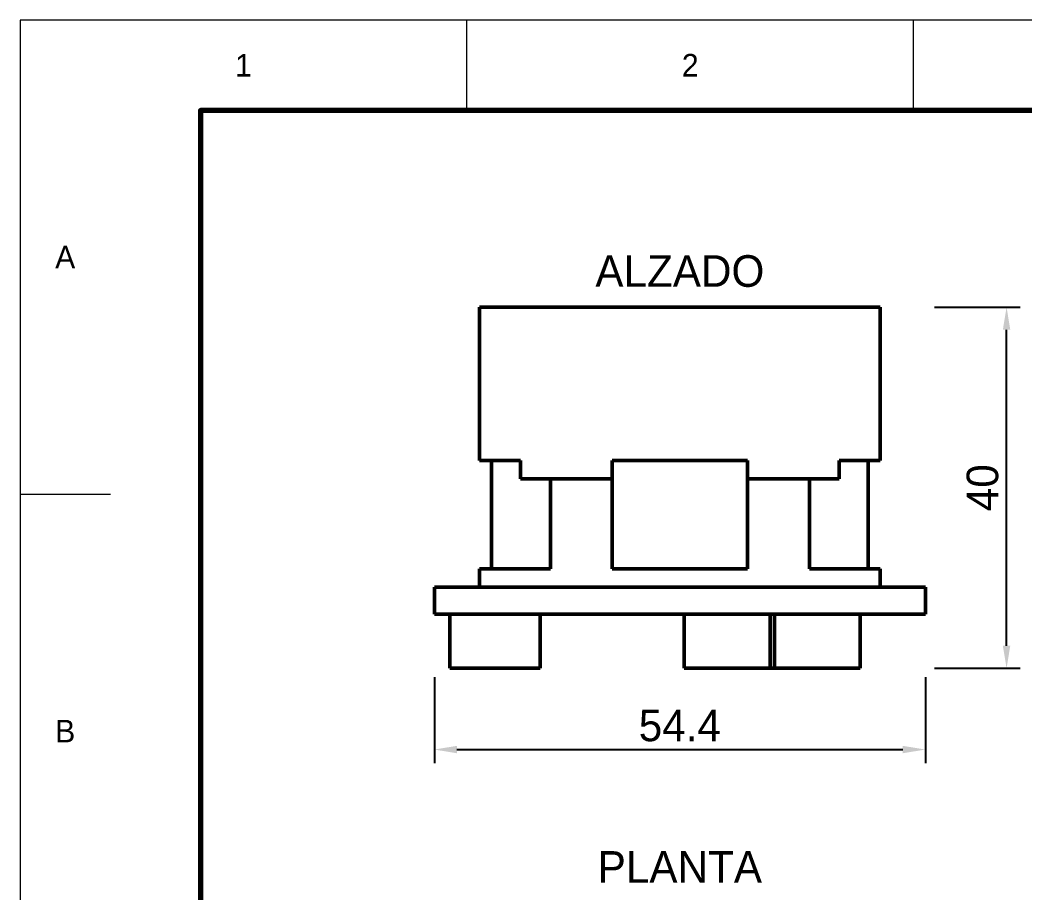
# Model space of a CAD drawing. Header units: millimetres. Extents: x 0 to 297, y 0 to 210.
# Drawn here: x 0 to 111.3, y 113.3 to 210 of the extents above; entities that cross this region are included whole.
import ezdxf
from ezdxf.enums import TextEntityAlignment as Align

# ---------------------------------------------------------------- set-up
doc = ezdxf.new("R2010")
doc.units = ezdxf.units.MM
doc.linetypes.add('DASHED', pattern=[1.524, 1.27, -0.254])
for name, color, linetype, lineweight in [('COTAS', 7, 'CONTINUOUS', 25), ('FINA', 7, 'CONTINUOUS', 18), ('NORMA', 7, 'CONTINUOUS', 70), ('OCULTA', 8, 'DASHED', 25), ('TEXTO', 7, 'CONTINUOUS', 25), ('VISIBLE', 7, 'CONTINUOUS', 50)]:
    doc.layers.add(name, color=color, linetype=linetype, lineweight=lineweight)
doc.dimstyles.new('F3D_1000', dxfattribs={"dimtxt": 3.5, "dimasz": 2.5, "dimexe": 1.5, "dimexo": 1, "dimgap": 0.9, "dimtad": 1, "dimdec": 1, "dimdsep": 46, "dimcen": 2.5, "dimazin": 3, "dimtfac": 1, "dimtmove": 0, "dimatfit": 3})

msp = doc.modelspace()

# ---------------------------------------------------------------- linework, layer by layer
at = {"layer": 'FINA'}
for p, q in [((49.5, 200), (49.5, 210)), ((99, 200), (99, 210)), ((0, 157.5), (10, 157.5))]:
    msp.add_line(p, q, dxfattribs=at)
msp.add_lwpolyline([(0, 0), (297, 0), (297, 210), (0, 210)], close=True, dxfattribs=at)
at = {"layer": 'NORMA'}
msp.add_lwpolyline([(20, 10), (287, 10), (287, 200), (20, 200)], close=True, dxfattribs=at)
at = {"layer": 'OCULTA'}
for p, q in [((50.9, 178.21), (50.95, 178.21)), ((50.95, 178.21), (51.09, 178.21)), ((51.09, 178.21), (51.33, 178.21)), ((51.33, 178.21), (51.66, 178.21)), ((51.66, 178.21), (52.08, 178.21)), ((52.08, 178.21), (52.59, 178.21)), ((52.59, 178.21), (53.19, 178.21)), ((53.19, 178.21), (53.87, 178.21)), ((53.87, 178.21), (54.64, 178.21)), ((53.94, 178.21), (53.9, 178.21)), ((54.06, 178.21), (53.94, 178.21)), ((54.27, 178.21), (54.06, 178.21)), ((54.27, 178.21), (54.55, 178.21)), ((54.92, 178.21), (54.55, 178.21)), ((54.64, 178.21), (55.49, 178.21)), ((55.36, 178.21), (54.92, 178.21)), ((55.88, 178.21), (55.36, 178.21)), ((55.49, 178.21), (56.41, 178.21)), ((55.88, 178.21), (56.47, 178.21)), ((56.41, 178.21), (57.4, 178.21)), ((57.14, 178.21), (56.47, 178.21)), ((57.14, 178.21), (57.87, 178.21)), ((57.4, 178.21), (58.46, 178.21)), ((58.66, 178.21), (57.87, 178.21)), ((58.46, 178.21), (59.59, 178.21)), ((58.66, 178.21), (59.52, 178.21)), ((60.44, 178.21), (59.52, 178.21)), ((59.59, 178.21), (60.77, 178.21)), ((60.44, 178.21), (61.41, 178.21)), ((60.77, 178.21), (62, 178.21)), ((62.43, 178.21), (61.41, 178.21)), ((62, 178.21), (63.28, 178.21)), ((62.43, 178.21), (63.5, 178.21)), ((63.28, 178.21), (64.6, 178.21)), ((64.61, 178.21), (63.5, 178.21)), ((64.6, 178.21), (65.96, 178.21)), ((64.61, 178.21), (65.75, 178.21)), ((65.75, 178.21), (66.93, 178.21)), ((65.96, 178.21), (67.35, 178.21)), ((66.93, 178.21), (68.13, 178.21)), ((67.35, 178.21), (68.77, 178.21)), ((69.35, 178.21), (68.13, 178.21)), ((68.77, 178.21), (70.2, 178.21)), ((69.35, 178.21), (70.59, 178.21)), ((70.2, 178.21), (71.65, 178.21)), ((70.59, 178.21), (71.84, 178.21)), ((71.65, 178.21), (73.1, 178.21)), ((71.84, 178.21), (73.1, 178.21)), ((73.1, 178.21), (74.36, 178.21)), ((73.1, 178.21), (74.55, 178.21)), ((74.36, 178.21), (75.61, 178.21)), ((74.55, 178.21), (76, 178.21)), ((75.61, 178.21), (76.85, 178.21)), ((76, 178.21), (77.43, 178.21)), ((76.85, 178.21), (78.07, 178.21)), ((77.43, 178.21), (78.85, 178.21)), ((78.07, 178.21), (79.27, 178.21)), ((78.85, 178.21), (80.24, 178.21)), ((79.27, 178.21), (80.45, 178.21)), ((80.24, 178.21), (81.6, 178.21)), ((80.45, 178.21), (81.59, 178.21)), ((81.59, 178.21), (82.7, 178.21)), ((82.92, 178.21), (81.6, 178.21)), ((82.7, 178.21), (83.77, 178.21)), ((82.92, 178.21), (84.2, 178.21)), ((83.77, 178.21), (84.79, 178.21)), ((84.2, 178.21), (85.43, 178.21)), ((84.79, 178.21), (85.76, 178.21)), ((85.43, 178.21), (86.61, 178.21)), ((85.76, 178.21), (86.68, 178.21)), ((86.61, 178.21), (87.74, 178.21)), ((86.68, 178.21), (87.54, 178.21)), ((87.54, 178.21), (88.33, 178.21)), ((87.74, 178.21), (88.8, 178.21)), ((88.33, 178.21), (89.06, 178.21)), ((89.79, 178.21), (88.8, 178.21)), ((89.06, 178.21), (89.73, 178.21)), ((89.73, 178.21), (90.32, 178.21)), ((90.71, 178.21), (89.79, 178.21)), ((90.32, 178.21), (90.84, 178.21)), ((90.71, 178.21), (91.56, 178.21)), ((90.84, 178.21), (91.28, 178.21)), ((91.28, 178.21), (91.65, 178.21)), ((91.56, 178.21), (92.33, 178.21)), ((91.65, 178.21), (91.93, 178.21)), ((91.93, 178.21), (92.14, 178.21)), ((92.14, 178.21), (92.26, 178.21)), ((92.26, 178.21), (92.3, 178.21)), ((93.01, 178.21), (92.33, 178.21)), ((93.01, 178.21), (93.61, 178.21)), ((94.12, 178.21), (93.61, 178.21)), ((94.54, 178.21), (94.12, 178.21)), ((94.87, 178.21), (94.54, 178.21)), ((95.11, 178.21), (94.87, 178.21)), ((95.11, 178.21), (95.25, 178.21)), ((95.3, 178.21), (95.25, 178.21)), ((50.9, 161.21), (50.95, 161.21)), ((50.95, 161.21), (51.09, 161.21)), ((51.09, 161.21), (51.33, 161.21)), ((51.33, 161.21), (51.66, 161.21)), ((51.66, 161.21), (52.08, 161.21)), ((52.08, 161.21), (52.22, 161.21)), ((52.22, 161.21), (55.43, 161.21)), ((53.94, 161.21), (53.9, 161.21)), ((54.06, 161.21), (53.94, 161.21)), ((54.27, 161.21), (54.06, 161.21)), ((54.27, 161.21), (54.55, 161.21)), ((54.92, 161.21), (54.55, 161.21)), ((55.36, 161.21), (54.92, 161.21)), ((55.43, 161.21), (55.36, 161.21)), ((55.43, 159.21), (55.43, 161.21)), ((65.6, 161.21), (65.6, 161.21)), ((65.6, 159.21), (65.6, 161.21)), ((65.6, 161.21), (65.75, 161.21)), ((65.6, 149.21), (65.6, 161.21)), ((65.6, 161.21), (65.6, 161.21)), ((65.6, 161.21), (65.96, 161.21)), ((65.75, 161.21), (66.93, 161.21)), ((65.96, 161.21), (67.35, 161.21)), ((66.93, 161.21), (68.13, 161.21)), ((67.35, 161.21), (68.77, 161.21)), ((69.35, 161.21), (68.13, 161.21)), ((68.77, 161.21), (70.2, 161.21)), ((69.35, 161.21), (70.59, 161.21)), ((70.2, 161.21), (71.65, 161.21)), ((70.59, 161.21), (71.84, 161.21)), ((71.65, 161.21), (73.1, 161.21)), ((71.84, 161.21), (73.1, 161.21)), ((73.1, 161.21), (74.36, 161.21)), ((73.1, 161.21), (74.55, 161.21)), ((74.36, 161.21), (75.61, 161.21)), ((74.55, 161.21), (76, 161.21)), ((75.61, 161.21), (76.85, 161.21)), ((76, 161.21), (77.43, 161.21)), ((76.85, 161.21), (78.07, 161.21)), ((77.43, 161.21), (78.85, 161.21)), ((78.07, 161.21), (79.27, 161.21)), ((78.85, 161.21), (80.24, 161.21)), ((79.27, 161.21), (80.45, 161.21)), ((80.24, 161.21), (80.6, 161.21)), ((80.45, 161.21), (80.6, 161.21)), ((80.6, 161.21), (80.6, 161.21)), ((80.6, 159.21), (80.6, 161.21)), ((80.6, 149.21), (80.6, 161.21)), ((80.6, 161.21), (80.6, 161.21)), ((90.77, 159.21), (90.77, 161.21)), ((90.77, 161.21), (90.84, 161.21)), ((90.77, 161.21), (93.98, 161.21)), ((90.84, 161.21), (91.28, 161.21)), ((91.28, 161.21), (91.65, 161.21)), ((91.65, 161.21), (91.93, 161.21)), ((91.93, 161.21), (92.14, 161.21)), ((92.14, 161.21), (92.26, 161.21)), ((92.26, 161.21), (92.3, 161.21)), ((94.12, 161.21), (93.98, 161.21)), ((94.54, 161.21), (94.12, 161.21)), ((94.87, 161.21), (94.54, 161.21)), ((95.11, 161.21), (94.87, 161.21)), ((95.11, 161.21), (95.25, 161.21)), ((95.3, 161.21), (95.25, 161.21)), ((55.88, 159.21), (55.43, 159.21)), ((55.43, 159.21), (58.75, 159.21)), ((55.88, 159.21), (56.47, 159.21)), ((57.14, 159.21), (56.47, 159.21)), ((57.14, 159.21), (57.87, 159.21)), ((58.66, 159.21), (57.87, 159.21)), ((58.66, 159.21), (59.52, 159.21)), ((58.75, 149.21), (58.75, 159.21)), ((59.07, 159.21), (58.75, 159.21)), ((59.07, 159.21), (59.63, 159.21)), ((60.44, 159.21), (59.52, 159.21)), ((60.25, 159.21), (59.63, 159.21)), ((60.92, 159.21), (60.25, 159.21)), ((60.44, 159.21), (61.41, 159.21)), ((60.92, 159.21), (61.64, 159.21)), ((62.43, 159.21), (61.41, 159.21)), ((62.42, 159.21), (61.64, 159.21)), ((62.42, 159.21), (63.24, 159.21)), ((62.43, 159.21), (63.5, 159.21)), ((63.24, 159.21), (64.1, 159.21)), ((64.61, 159.21), (63.5, 159.21)), ((65, 159.21), (64.1, 159.21)), ((64.61, 159.21), (65.6, 159.21)), ((65, 159.21), (65.6, 159.21)), ((65.6, 149.21), (65.6, 159.21)), ((65.6, 159.21), (65.6, 159.21)), ((65.6, 159.21), (65.6, 159.21)), ((80.6, 159.21), (81.59, 159.21)), ((80.6, 149.21), (80.6, 159.21)), ((80.6, 159.21), (80.6, 159.21)), ((80.6, 159.21), (81.2, 159.21)), ((80.6, 159.21), (80.6, 159.21)), ((81.2, 159.21), (82.1, 159.21)), ((81.59, 159.21), (82.7, 159.21)), ((82.1, 159.21), (82.96, 159.21)), ((82.7, 159.21), (83.77, 159.21)), ((82.96, 159.21), (83.78, 159.21)), ((83.77, 159.21), (84.79, 159.21)), ((83.78, 159.21), (84.56, 159.21)), ((84.56, 159.21), (85.28, 159.21)), ((84.79, 159.21), (85.76, 159.21)), ((85.28, 159.21), (85.95, 159.21)), ((85.76, 159.21), (86.68, 159.21)), ((85.95, 159.21), (86.57, 159.21)), ((86.57, 159.21), (87.13, 159.21)), ((86.68, 159.21), (87.54, 159.21)), ((87.13, 159.21), (87.45, 159.21)), ((87.45, 149.21), (87.45, 159.21)), ((87.45, 159.21), (90.77, 159.21)), ((87.54, 159.21), (88.33, 159.21)), ((88.33, 159.21), (89.06, 159.21)), ((89.06, 159.21), (89.73, 159.21)), ((89.73, 159.21), (90.32, 159.21)), ((90.32, 159.21), (90.77, 159.21)), ((50.9, 149.21), (50.95, 149.21)), ((50.95, 149.21), (51.09, 149.21)), ((51.09, 149.21), (51.33, 149.21)), ((51.33, 149.21), (51.66, 149.21)), ((51.66, 149.21), (52.08, 149.21)), ((52.08, 149.21), (52.22, 149.21)), ((52.22, 149.21), (58.75, 149.21)), ((56.93, 149.21), (56.9, 149.21)), ((57.04, 149.21), (56.93, 149.21)), ((57.21, 149.21), (57.04, 149.21)), ((57.45, 149.21), (57.21, 149.21)), ((57.76, 149.21), (57.45, 149.21)), ((57.76, 149.21), (58.13, 149.21)), ((58.57, 149.21), (58.13, 149.21)), ((58.57, 149.21), (58.75, 149.21)), ((65.6, 149.21), (65.6, 149.21)), ((65.93, 149.21), (65.6, 149.21)), ((65.6, 149.21), (65.6, 149.21)), ((65.6, 149.21), (65.96, 149.21)), ((65.93, 149.21), (66.9, 149.21)), ((65.96, 149.21), (67.35, 149.21)), ((67.89, 149.21), (66.9, 149.21)), ((67.35, 149.21), (68.77, 149.21)), ((67.89, 149.21), (68.91, 149.21)), ((68.77, 149.21), (70.2, 149.21)), ((68.91, 149.21), (69.94, 149.21)), ((69.94, 149.21), (70.99, 149.21)), ((70.2, 149.21), (71.65, 149.21)), ((70.99, 149.21), (72.04, 149.21)), ((71.65, 149.21), (73.1, 149.21)), ((72.04, 149.21), (73.1, 149.21)), ((73.1, 149.21), (74.16, 149.21)), ((73.1, 149.21), (74.55, 149.21)), ((74.16, 149.21), (75.21, 149.21)), ((74.55, 149.21), (76, 149.21)), ((75.21, 149.21), (76.26, 149.21)), ((76, 149.21), (77.43, 149.21)), ((76.26, 149.21), (77.29, 149.21)), ((77.29, 149.21), (78.31, 149.21)), ((77.43, 149.21), (78.85, 149.21)), ((78.31, 149.21), (79.3, 149.21)), ((78.85, 149.21), (80.24, 149.21)), ((79.3, 149.21), (80.27, 149.21)), ((80.24, 149.21), (80.6, 149.21)), ((80.27, 149.21), (80.6, 149.21)), ((80.6, 149.21), (80.6, 149.21)), ((80.6, 149.21), (80.6, 149.21)), ((87.45, 149.21), (87.63, 149.21)), ((87.45, 149.21), (93.98, 149.21)), ((87.63, 149.21), (88.07, 149.21)), ((88.07, 149.21), (88.44, 149.21)), ((88.44, 149.21), (88.75, 149.21)), ((88.75, 149.21), (88.99, 149.21)), ((88.99, 149.21), (89.16, 149.21)), ((89.16, 149.21), (89.27, 149.21)), ((89.27, 149.21), (89.3, 149.21)), ((94.12, 149.21), (93.98, 149.21)), ((94.54, 149.21), (94.12, 149.21)), ((94.87, 149.21), (94.54, 149.21)), ((95.11, 149.21), (94.87, 149.21)), ((95.11, 149.21), (95.25, 149.21)), ((95.3, 149.21), (95.25, 149.21)), ((45.9, 147.21), (45.96, 147.21)), ((45.96, 147.21), (46.13, 147.21)), ((46.13, 147.21), (46.42, 147.21)), ((46.42, 147.21), (46.83, 147.21)), ((46.83, 147.21), (47.34, 147.21)), ((47.34, 147.21), (47.97, 147.21)), ((47.97, 147.21), (48.71, 147.21)), ((48.71, 147.21), (49.54, 147.21)), ((49.54, 147.21), (50.48, 147.21)), ((50.48, 147.21), (51.52, 147.21)), ((50.9, 147.21), (50.95, 147.21)), ((50.95, 147.21), (51.09, 147.21)), ((51.09, 147.21), (51.33, 147.21)), ((51.33, 147.21), (51.66, 147.21)), ((51.52, 147.21), (52.65, 147.21)), ((51.66, 147.21), (52.08, 147.21)), ((52.08, 147.21), (52.59, 147.21)), ((52.59, 147.21), (53.19, 147.21)), ((52.65, 147.21), (53.87, 147.21)), ((53.19, 147.21), (53.87, 147.21)), ((53.87, 147.21), (54.64, 147.21)), ((53.87, 147.21), (55.17, 147.21)), ((54.64, 147.21), (55.49, 147.21)), ((55.17, 147.21), (56.54, 147.21)), ((55.49, 147.21), (56.41, 147.21)), ((56.41, 147.21), (57.4, 147.21)), ((56.54, 147.21), (57.99, 147.21)), ((56.93, 147.21), (56.9, 147.21)), ((57.04, 147.21), (56.93, 147.21)), ((57.21, 147.21), (57.04, 147.21)), ((57.45, 147.21), (57.21, 147.21)), ((57.4, 147.21), (58.46, 147.21)), ((57.76, 147.21), (57.45, 147.21)), ((57.76, 147.21), (58.13, 147.21)), ((57.99, 147.21), (59.5, 147.21)), ((58.57, 147.21), (58.13, 147.21)), ((58.46, 147.21), (59.59, 147.21)), ((58.57, 147.21), (59.07, 147.21)), ((59.07, 147.21), (59.63, 147.21)), ((59.5, 147.21), (61.07, 147.21)), ((59.59, 147.21), (60.77, 147.21)), ((60.25, 147.21), (59.63, 147.21)), ((60.92, 147.21), (60.25, 147.21)), ((60.77, 147.21), (62, 147.21)), ((60.92, 147.21), (61.64, 147.21)), ((61.07, 147.21), (62.69, 147.21)), ((62.42, 147.21), (61.64, 147.21)), ((62, 147.21), (63.28, 147.21)), ((62.42, 147.21), (63.24, 147.21)), ((62.69, 147.21), (64.36, 147.21)), ((63.24, 147.21), (64.1, 147.21)), ((63.28, 147.21), (64.6, 147.21)), ((65, 147.21), (64.1, 147.21)), ((64.36, 147.21), (66.06, 147.21)), ((64.6, 147.21), (65.96, 147.21)), ((65, 147.21), (65.93, 147.21)), ((65.93, 147.21), (66.9, 147.21)), ((65.96, 147.21), (67.35, 147.21)), ((66.06, 147.21), (67.79, 147.21)), ((67.89, 147.21), (66.9, 147.21)), ((67.35, 147.21), (68.77, 147.21)), ((67.79, 147.21), (69.55, 147.21)), ((67.89, 147.21), (68.91, 147.21)), ((68.77, 147.21), (70.2, 147.21)), ((68.91, 147.21), (69.94, 147.21)), ((69.55, 147.21), (71.32, 147.21)), ((69.94, 147.21), (70.99, 147.21)), ((70.2, 147.21), (71.65, 147.21)), ((70.99, 147.21), (72.04, 147.21)), ((71.32, 147.21), (73.1, 147.21)), ((71.65, 147.21), (73.1, 147.21)), ((72.04, 147.21), (73.1, 147.21)), ((73.1, 147.21), (74.16, 147.21)), ((73.1, 147.21), (74.55, 147.21)), ((73.1, 147.21), (74.88, 147.21)), ((74.16, 147.21), (75.21, 147.21)), ((74.55, 147.21), (76, 147.21)), ((74.88, 147.21), (76.65, 147.21)), ((75.21, 147.21), (76.26, 147.21)), ((76, 147.21), (77.43, 147.21)), ((76.26, 147.21), (77.29, 147.21)), ((76.65, 147.21), (78.41, 147.21)), ((77.29, 147.21), (78.31, 147.21)), ((77.43, 147.21), (78.85, 147.21)), ((78.31, 147.21), (79.3, 147.21)), ((78.41, 147.21), (80.14, 147.21)), ((78.85, 147.21), (80.24, 147.21)), ((79.3, 147.21), (80.27, 147.21)), ((80.14, 147.21), (81.84, 147.21)), ((80.24, 147.21), (81.6, 147.21)), ((80.27, 147.21), (81.2, 147.21)), ((81.2, 147.21), (82.1, 147.21)), ((82.92, 147.21), (81.6, 147.21)), ((81.84, 147.21), (83.51, 147.21)), ((82.1, 147.21), (82.96, 147.21)), ((82.92, 147.21), (84.2, 147.21)), ((82.96, 147.21), (83.78, 147.21)), ((83.51, 147.21), (85.13, 147.21)), ((83.78, 147.21), (84.56, 147.21)), ((84.2, 147.21), (85.43, 147.21)), ((84.56, 147.21), (85.28, 147.21)), ((85.13, 147.21), (86.7, 147.21)), ((85.28, 147.21), (85.95, 147.21)), ((85.43, 147.21), (86.61, 147.21)), ((85.95, 147.21), (86.57, 147.21)), ((86.57, 147.21), (87.13, 147.21)), ((86.61, 147.21), (87.74, 147.21)), ((86.7, 147.21), (88.21, 147.21)), ((87.13, 147.21), (87.63, 147.21)), ((87.63, 147.21), (88.07, 147.21)), ((87.74, 147.21), (88.8, 147.21)), ((88.07, 147.21), (88.44, 147.21)), ((88.21, 147.21), (89.66, 147.21)), ((88.44, 147.21), (88.75, 147.21)), ((88.75, 147.21), (88.99, 147.21)), ((89.79, 147.21), (88.8, 147.21)), ((88.99, 147.21), (89.16, 147.21)), ((89.16, 147.21), (89.27, 147.21)), ((89.27, 147.21), (89.3, 147.21)), ((89.66, 147.21), (91.03, 147.21)), ((90.71, 147.21), (89.79, 147.21)), ((90.71, 147.21), (91.56, 147.21)), ((92.33, 147.21), (91.03, 147.21)), ((91.56, 147.21), (92.33, 147.21)), ((93.01, 147.21), (92.33, 147.21)), ((92.33, 147.21), (93.55, 147.21)), ((93.01, 147.21), (93.61, 147.21)), ((94.68, 147.21), (93.55, 147.21)), ((94.12, 147.21), (93.61, 147.21)), ((94.54, 147.21), (94.12, 147.21)), ((94.87, 147.21), (94.54, 147.21)), ((94.68, 147.21), (95.72, 147.21)), ((95.11, 147.21), (94.87, 147.21)), ((95.11, 147.21), (95.25, 147.21)), ((95.3, 147.21), (95.25, 147.21)), ((95.72, 147.21), (96.66, 147.21)), ((97.49, 147.21), (96.66, 147.21)), ((98.23, 147.21), (97.49, 147.21)), ((98.86, 147.21), (98.23, 147.21)), ((99.37, 147.21), (98.86, 147.21)), ((99.78, 147.21), (99.37, 147.21)), ((100.07, 147.21), (99.78, 147.21)), ((100.24, 147.21), (100.07, 147.21)), ((100.3, 147.21), (100.24, 147.21)), ((45.9, 144.21), (45.96, 144.21)), ((45.96, 144.21), (46.13, 144.21)), ((46.13, 144.21), (46.42, 144.21)), ((46.42, 144.21), (46.83, 144.21)), ((46.83, 144.21), (47.34, 144.21)), ((47.34, 144.21), (47.97, 144.21)), ((47.62, 144.21), (47.62, 144.21)), ((47.62, 138.21), (47.62, 144.21)), ((47.62, 144.21), (57.62, 144.21)), ((47.97, 144.21), (48.71, 144.21)), ((48.71, 144.21), (49.54, 144.21)), ((49.54, 144.21), (50.48, 144.21)), ((50.48, 144.21), (51.52, 144.21)), ((51.52, 144.21), (52.65, 144.21)), ((52.65, 144.21), (53.87, 144.21)), ((53.87, 144.21), (55.17, 144.21)), ((55.17, 144.21), (56.54, 144.21)), ((56.54, 144.21), (57.99, 144.21)), ((57.62, 144.21), (57.62, 144.21)), ((57.62, 138.21), (57.62, 144.21)), ((57.99, 144.21), (59.5, 144.21)), ((59.5, 144.21), (61.07, 144.21)), ((61.07, 144.21), (62.69, 144.21)), ((62.69, 144.21), (64.36, 144.21)), ((64.36, 144.21), (66.06, 144.21)), ((66.06, 144.21), (67.79, 144.21)), ((67.79, 144.21), (69.55, 144.21)), ((69.55, 144.21), (71.32, 144.21)), ((71.32, 144.21), (73.1, 144.21)), ((73.1, 144.21), (74.88, 144.21)), ((73.59, 144.21), (73.59, 144.21)), ((73.59, 138.21), (73.59, 144.21)), ((73.59, 144.21), (83.59, 144.21)), ((74.88, 144.21), (76.65, 144.21)), ((76.65, 144.21), (78.41, 144.21)), ((78.41, 144.21), (80.14, 144.21)), ((80.14, 144.21), (81.84, 144.21)), ((81.84, 144.21), (83.51, 144.21)), ((83.09, 144.21), (83.09, 144.21)), ((83.09, 138.21), (83.09, 144.21)), ((83.09, 144.21), (93.09, 144.21)), ((83.51, 144.21), (85.13, 144.21)), ((83.59, 144.21), (83.59, 144.21)), ((83.59, 138.21), (83.59, 144.21)), ((85.13, 144.21), (86.7, 144.21)), ((86.7, 144.21), (88.21, 144.21)), ((88.21, 144.21), (89.66, 144.21)), ((89.66, 144.21), (91.03, 144.21)), ((92.33, 144.21), (91.03, 144.21)), ((92.33, 144.21), (93.55, 144.21)), ((93.09, 144.21), (93.09, 144.21)), ((93.09, 138.21), (93.09, 144.21)), ((94.68, 144.21), (93.55, 144.21)), ((94.68, 144.21), (95.72, 144.21)), ((95.72, 144.21), (96.66, 144.21)), ((97.49, 144.21), (96.66, 144.21)), ((98.23, 144.21), (97.49, 144.21)), ((98.86, 144.21), (98.23, 144.21)), ((99.37, 144.21), (98.86, 144.21)), ((99.78, 144.21), (99.37, 144.21)), ((100.07, 144.21), (99.78, 144.21)), ((100.24, 144.21), (100.07, 144.21)), ((100.3, 144.21), (100.24, 144.21)), ((47.62, 138.21), (47.62, 138.21)), ((47.62, 138.21), (57.62, 138.21)), ((57.62, 138.21), (57.62, 138.21)), ((73.59, 138.21), (73.59, 138.21)), ((73.59, 138.21), (83.59, 138.21)), ((83.09, 138.21), (83.09, 138.21)), ((83.09, 138.21), (93.09, 138.21)), ((83.59, 138.21), (83.59, 138.21)), ((93.09, 138.21), (93.09, 138.21))]:
    msp.add_line(p, q, dxfattribs=at)
at = {"layer": 'VISIBLE'}
for p, q in [((50.95, 178.21), (50.9, 178.21)), ((50.9, 161.21), (50.9, 178.21)), ((50.9, 178.21), (50.9, 178.21)), ((50.9, 178.21), (50.9, 178.21)), ((50.9, 178.21), (95.3, 178.21)), ((50.95, 178.21), (51.09, 178.21)), ((51.33, 178.21), (51.09, 178.21)), ((51.66, 178.21), (51.33, 178.21)), ((52.08, 178.21), (51.66, 178.21)), ((52.59, 178.21), (52.08, 178.21)), ((52.59, 178.21), (53.19, 178.21)), ((53.87, 178.21), (53.19, 178.21)), ((53.87, 178.21), (54.64, 178.21)), ((53.9, 178.21), (53.94, 178.21)), ((53.94, 178.21), (54.06, 178.21)), ((54.06, 178.21), (54.27, 178.21)), ((54.27, 178.21), (54.55, 178.21)), ((54.55, 178.21), (54.92, 178.21)), ((54.64, 178.21), (55.49, 178.21)), ((54.92, 178.21), (55.36, 178.21)), ((55.36, 178.21), (55.88, 178.21)), ((56.41, 178.21), (55.49, 178.21)), ((55.88, 178.21), (56.47, 178.21)), ((57.4, 178.21), (56.41, 178.21)), ((56.47, 178.21), (57.14, 178.21)), ((57.14, 178.21), (57.87, 178.21)), ((57.4, 178.21), (58.46, 178.21)), ((57.87, 178.21), (58.66, 178.21)), ((58.46, 178.21), (59.59, 178.21)), ((58.66, 178.21), (59.52, 178.21)), ((59.52, 178.21), (60.44, 178.21)), ((59.59, 178.21), (60.77, 178.21)), ((60.44, 178.21), (61.41, 178.21)), ((60.77, 178.21), (62, 178.21)), ((61.41, 178.21), (62.43, 178.21)), ((62, 178.21), (63.28, 178.21)), ((62.43, 178.21), (63.5, 178.21)), ((64.6, 178.21), (63.28, 178.21)), ((63.5, 178.21), (64.61, 178.21)), ((64.6, 178.21), (65.96, 178.21)), ((64.61, 178.21), (65.75, 178.21)), ((65.75, 178.21), (66.93, 178.21)), ((65.96, 178.21), (67.35, 178.21)), ((66.93, 178.21), (68.13, 178.21)), ((67.35, 178.21), (68.77, 178.21)), ((68.13, 178.21), (69.35, 178.21)), ((68.77, 178.21), (70.2, 178.21)), ((69.35, 178.21), (70.59, 178.21)), ((70.2, 178.21), (71.65, 178.21)), ((70.59, 178.21), (71.84, 178.21)), ((71.65, 178.21), (73.1, 178.21)), ((71.84, 178.21), (73.1, 178.21)), ((73.1, 178.21), (74.55, 178.21)), ((73.1, 178.21), (74.36, 178.21)), ((74.36, 178.21), (75.61, 178.21)), ((74.55, 178.21), (76, 178.21)), ((75.61, 178.21), (76.85, 178.21)), ((76, 178.21), (77.43, 178.21)), ((78.07, 178.21), (76.85, 178.21)), ((77.43, 178.21), (78.85, 178.21)), ((78.07, 178.21), (79.27, 178.21)), ((78.85, 178.21), (80.24, 178.21)), ((79.27, 178.21), (80.45, 178.21)), ((80.24, 178.21), (81.6, 178.21)), ((80.45, 178.21), (81.59, 178.21)), ((82.7, 178.21), (81.59, 178.21)), ((81.6, 178.21), (82.92, 178.21)), ((82.7, 178.21), (83.77, 178.21)), ((82.92, 178.21), (84.2, 178.21)), ((84.79, 178.21), (83.77, 178.21)), ((84.2, 178.21), (85.43, 178.21)), ((84.79, 178.21), (85.76, 178.21)), ((85.43, 178.21), (86.61, 178.21)), ((86.68, 178.21), (85.76, 178.21)), ((86.61, 178.21), (87.74, 178.21)), ((86.68, 178.21), (87.54, 178.21)), ((88.33, 178.21), (87.54, 178.21)), ((87.74, 178.21), (88.8, 178.21)), ((88.33, 178.21), (89.06, 178.21)), ((88.8, 178.21), (89.79, 178.21)), ((89.73, 178.21), (89.06, 178.21)), ((89.73, 178.21), (90.32, 178.21)), ((89.79, 178.21), (90.71, 178.21)), ((90.84, 178.21), (90.32, 178.21)), ((90.71, 178.21), (91.56, 178.21)), ((91.28, 178.21), (90.84, 178.21)), ((91.65, 178.21), (91.28, 178.21)), ((91.56, 178.21), (92.33, 178.21)), ((91.65, 178.21), (91.93, 178.21)), ((92.14, 178.21), (91.93, 178.21)), ((92.26, 178.21), (92.14, 178.21)), ((92.3, 178.21), (92.26, 178.21)), ((92.33, 178.21), (93.01, 178.21)), ((93.01, 178.21), (93.61, 178.21)), ((93.61, 178.21), (94.12, 178.21)), ((94.12, 178.21), (94.54, 178.21)), ((94.54, 178.21), (94.87, 178.21)), ((94.87, 178.21), (95.11, 178.21)), ((95.11, 178.21), (95.25, 178.21)), ((95.25, 178.21), (95.3, 178.21)), ((95.3, 178.21), (95.3, 178.21)), ((95.3, 178.21), (95.3, 178.21)), ((95.3, 178.21), (95.3, 161.21)), ((50.95, 161.21), (50.9, 161.21)), ((52.22, 161.21), (50.9, 161.21)), ((50.9, 161.21), (50.9, 161.21)), ((50.9, 161.21), (50.9, 161.21)), ((50.95, 161.21), (51.09, 161.21)), ((51.33, 161.21), (51.09, 161.21)), ((51.66, 161.21), (51.33, 161.21)), ((52.08, 161.21), (51.66, 161.21)), ((52.22, 161.21), (52.08, 161.21)), ((52.22, 149.21), (52.22, 161.21)), ((52.22, 149.21), (52.22, 161.21)), ((52.22, 161.21), (55.43, 161.21)), ((52.22, 149.21), (52.22, 161.21)), ((52.22, 161.21), (52.22, 161.21)), ((52.22, 161.21), (52.22, 161.21)), ((52.22, 161.21), (52.22, 161.21)), ((52.22, 161.21), (52.22, 161.21)), ((52.22, 161.21), (52.22, 161.21)), ((52.22, 161.21), (52.22, 161.21)), ((52.22, 161.21), (52.22, 161.21)), ((52.22, 161.21), (52.22, 161.21)), ((52.22, 161.21), (52.22, 161.21)), ((52.22, 161.21), (52.22, 161.21)), ((52.22, 161.21), (52.22, 161.21)), ((52.22, 161.21), (52.22, 161.21)), ((52.22, 161.21), (52.22, 161.21)), ((52.22, 161.21), (52.22, 161.21)), ((52.22, 161.21), (52.22, 161.21)), ((52.22, 161.21), (52.22, 161.21)), ((53.9, 161.21), (53.94, 161.21)), ((53.94, 161.21), (54.06, 161.21)), ((54.06, 161.21), (54.27, 161.21)), ((54.27, 161.21), (54.55, 161.21)), ((54.55, 161.21), (54.92, 161.21)), ((54.92, 161.21), (55.36, 161.21)), ((55.36, 161.21), (55.43, 161.21)), ((55.43, 159.21), (55.43, 161.21)), ((65.6, 149.21), (65.6, 161.21)), ((65.6, 161.21), (65.96, 161.21)), ((65.6, 159.21), (65.6, 161.21)), ((65.6, 161.21), (65.75, 161.21)), ((65.6, 161.21), (65.6, 161.21)), ((65.6, 161.21), (65.6, 161.21)), ((65.6, 161.21), (65.6, 161.21)), ((65.6, 161.21), (65.6, 161.21)), ((65.6, 161.21), (65.6, 161.21)), ((65.6, 161.21), (65.6, 161.21)), ((65.6, 161.21), (65.6, 161.21)), ((65.6, 161.21), (65.6, 161.21)), ((65.6, 161.21), (65.6, 161.21)), ((65.6, 161.21), (65.6, 161.21)), ((65.6, 161.21), (65.6, 161.21)), ((65.6, 161.21), (65.6, 161.21)), ((65.6, 161.21), (65.6, 161.21)), ((65.6, 161.21), (65.6, 161.21)), ((65.6, 161.21), (65.6, 161.21)), ((65.6, 161.21), (65.6, 161.21)), ((65.6, 161.21), (65.6, 149.21)), ((80.6, 161.21), (65.6, 161.21)), ((65.75, 161.21), (66.93, 161.21)), ((65.96, 161.21), (67.35, 161.21)), ((66.93, 161.21), (68.13, 161.21)), ((67.35, 161.21), (68.77, 161.21)), ((68.13, 161.21), (69.35, 161.21)), ((68.77, 161.21), (70.2, 161.21)), ((69.35, 161.21), (70.59, 161.21)), ((70.2, 161.21), (71.65, 161.21)), ((70.59, 161.21), (71.84, 161.21)), ((71.65, 161.21), (73.1, 161.21)), ((71.84, 161.21), (73.1, 161.21)), ((73.1, 161.21), (74.55, 161.21)), ((73.1, 161.21), (74.36, 161.21)), ((74.36, 161.21), (75.61, 161.21)), ((74.55, 161.21), (76, 161.21)), ((75.61, 161.21), (76.85, 161.21)), ((76, 161.21), (77.43, 161.21)), ((78.07, 161.21), (76.85, 161.21)), ((77.43, 161.21), (78.85, 161.21)), ((78.07, 161.21), (79.27, 161.21)), ((78.85, 161.21), (80.24, 161.21)), ((79.27, 161.21), (80.45, 161.21)), ((80.24, 161.21), (80.6, 161.21)), ((80.45, 161.21), (80.6, 161.21)), ((80.6, 149.21), (80.6, 161.21)), ((80.6, 159.21), (80.6, 161.21)), ((80.6, 149.21), (80.6, 161.21)), ((80.6, 161.21), (80.6, 161.21)), ((80.6, 161.21), (80.6, 161.21)), ((80.6, 161.21), (80.6, 161.21)), ((80.6, 161.21), (80.6, 161.21)), ((80.6, 161.21), (80.6, 161.21)), ((80.6, 161.21), (80.6, 161.21)), ((80.6, 161.21), (80.6, 161.21)), ((80.6, 161.21), (80.6, 161.21)), ((80.6, 161.21), (80.6, 161.21)), ((80.6, 161.21), (80.6, 161.21)), ((80.6, 161.21), (80.6, 161.21)), ((80.6, 161.21), (80.6, 161.21)), ((80.6, 161.21), (80.6, 161.21)), ((80.6, 161.21), (80.6, 161.21)), ((80.6, 161.21), (80.6, 161.21)), ((80.6, 161.21), (80.6, 161.21)), ((90.77, 159.21), (90.77, 161.21)), ((90.84, 161.21), (90.77, 161.21)), ((90.77, 161.21), (93.98, 161.21)), ((91.28, 161.21), (90.84, 161.21)), ((91.65, 161.21), (91.28, 161.21)), ((91.65, 161.21), (91.93, 161.21)), ((92.14, 161.21), (91.93, 161.21)), ((92.26, 161.21), (92.14, 161.21)), ((92.3, 161.21), (92.26, 161.21)), ((93.98, 149.21), (93.98, 161.21)), ((93.98, 161.21), (94.12, 161.21)), ((93.98, 149.21), (93.98, 161.21)), ((95.3, 161.21), (93.98, 161.21)), ((93.98, 161.21), (93.98, 161.21)), ((93.98, 161.21), (93.98, 161.21)), ((93.98, 161.21), (93.98, 161.21)), ((93.98, 161.21), (93.98, 161.21)), ((93.98, 161.21), (93.98, 161.21)), ((93.98, 161.21), (93.98, 161.21)), ((93.98, 161.21), (93.98, 161.21)), ((93.98, 161.21), (93.98, 161.21)), ((93.98, 161.21), (93.98, 161.21)), ((93.98, 161.21), (93.98, 161.21)), ((93.98, 161.21), (93.98, 161.21)), ((93.98, 161.21), (93.98, 161.21)), ((93.98, 161.21), (93.98, 161.21)), ((93.98, 161.21), (93.98, 161.21)), ((93.98, 161.21), (93.98, 161.21)), ((93.98, 161.21), (93.98, 161.21)), ((93.98, 161.21), (93.98, 149.21)), ((94.12, 161.21), (94.54, 161.21)), ((94.54, 161.21), (94.87, 161.21)), ((94.87, 161.21), (95.11, 161.21)), ((95.11, 161.21), (95.25, 161.21)), ((95.25, 161.21), (95.3, 161.21)), ((95.3, 161.21), (95.3, 161.21)), ((95.3, 161.21), (95.3, 161.21)), ((55.43, 159.21), (55.88, 159.21)), ((55.43, 159.21), (58.75, 159.21)), ((55.88, 159.21), (56.47, 159.21)), ((56.47, 159.21), (57.14, 159.21)), ((57.14, 159.21), (57.87, 159.21)), ((57.87, 159.21), (58.66, 159.21)), ((58.66, 159.21), (59.52, 159.21)), ((58.75, 149.21), (58.75, 159.21)), ((58.75, 159.21), (59.07, 159.21)), ((59.07, 159.21), (59.63, 159.21)), ((59.52, 159.21), (60.44, 159.21)), ((59.63, 159.21), (60.25, 159.21)), ((60.25, 159.21), (60.92, 159.21)), ((60.44, 159.21), (61.41, 159.21)), ((60.92, 159.21), (61.64, 159.21)), ((61.41, 159.21), (62.43, 159.21)), ((61.64, 159.21), (62.42, 159.21)), ((62.42, 159.21), (63.24, 159.21)), ((62.43, 159.21), (63.5, 159.21)), ((63.24, 159.21), (64.1, 159.21)), ((63.5, 159.21), (64.61, 159.21)), ((64.1, 159.21), (65, 159.21)), ((64.61, 159.21), (65.6, 159.21)), ((65, 159.21), (65.6, 159.21)), ((65.6, 149.21), (65.6, 159.21)), ((80.6, 149.21), (80.6, 159.21)), ((80.6, 159.21), (81.2, 159.21)), ((80.6, 159.21), (81.59, 159.21)), ((82.1, 159.21), (81.2, 159.21)), ((82.7, 159.21), (81.59, 159.21)), ((82.1, 159.21), (82.96, 159.21)), ((82.7, 159.21), (83.77, 159.21)), ((82.96, 159.21), (83.78, 159.21)), ((84.79, 159.21), (83.77, 159.21)), ((84.56, 159.21), (83.78, 159.21)), ((84.56, 159.21), (85.28, 159.21)), ((84.79, 159.21), (85.76, 159.21)), ((85.95, 159.21), (85.28, 159.21)), ((86.68, 159.21), (85.76, 159.21)), ((86.57, 159.21), (85.95, 159.21)), ((86.57, 159.21), (87.13, 159.21)), ((86.68, 159.21), (87.54, 159.21)), ((87.45, 159.21), (87.13, 159.21)), ((87.45, 149.21), (87.45, 159.21)), ((87.45, 159.21), (90.77, 159.21)), ((88.33, 159.21), (87.54, 159.21)), ((88.33, 159.21), (89.06, 159.21)), ((89.73, 159.21), (89.06, 159.21)), ((89.73, 159.21), (90.32, 159.21)), ((90.77, 159.21), (90.32, 159.21)), ((50.95, 149.21), (50.9, 149.21)), ((50.9, 147.21), (50.9, 149.21)), ((50.9, 149.21), (50.9, 149.21)), ((50.9, 149.21), (50.9, 149.21)), ((50.9, 149.21), (52.22, 149.21)), ((50.95, 149.21), (51.09, 149.21)), ((51.33, 149.21), (51.09, 149.21)), ((51.66, 149.21), (51.33, 149.21)), ((52.08, 149.21), (51.66, 149.21)), ((52.22, 149.21), (52.08, 149.21)), ((52.22, 149.21), (58.75, 149.21)), ((52.22, 149.21), (52.22, 149.21)), ((52.22, 149.21), (52.22, 149.21)), ((52.22, 149.21), (52.22, 149.21)), ((52.22, 149.21), (52.22, 149.21)), ((52.22, 149.21), (52.22, 149.21)), ((52.22, 149.21), (52.22, 149.21)), ((52.22, 149.21), (52.22, 149.21)), ((52.22, 149.21), (52.22, 149.21)), ((52.22, 149.21), (52.22, 149.21)), ((52.22, 149.21), (52.22, 149.21)), ((52.22, 149.21), (52.22, 149.21)), ((52.22, 149.21), (52.22, 149.21)), ((52.22, 149.21), (52.22, 149.21)), ((52.22, 149.21), (52.22, 149.21)), ((52.22, 149.21), (52.22, 149.21)), ((52.22, 149.21), (52.22, 149.21)), ((56.9, 149.21), (56.93, 149.21)), ((56.93, 149.21), (57.04, 149.21)), ((57.04, 149.21), (57.21, 149.21)), ((57.21, 149.21), (57.45, 149.21)), ((57.45, 149.21), (57.76, 149.21)), ((57.76, 149.21), (58.13, 149.21)), ((58.13, 149.21), (58.57, 149.21)), ((58.57, 149.21), (58.75, 149.21)), ((65.6, 149.21), (65.96, 149.21)), ((65.6, 149.21), (65.93, 149.21)), ((65.6, 149.21), (65.6, 149.21)), ((65.6, 149.21), (65.6, 149.21)), ((65.6, 149.21), (65.6, 149.21)), ((65.6, 149.21), (65.6, 149.21)), ((65.6, 149.21), (65.6, 149.21)), ((65.6, 149.21), (65.6, 149.21)), ((65.6, 149.21), (65.6, 149.21)), ((65.6, 149.21), (65.6, 149.21)), ((65.6, 149.21), (65.6, 149.21)), ((65.6, 149.21), (65.6, 149.21)), ((65.6, 149.21), (65.6, 149.21)), ((65.6, 149.21), (65.6, 149.21)), ((65.6, 149.21), (65.6, 149.21)), ((65.6, 149.21), (65.6, 149.21)), ((65.6, 149.21), (65.6, 149.21)), ((65.6, 149.21), (65.6, 149.21)), ((65.6, 149.21), (80.6, 149.21)), ((65.93, 149.21), (66.9, 149.21)), ((65.96, 149.21), (67.35, 149.21)), ((66.9, 149.21), (67.89, 149.21)), ((67.35, 149.21), (68.77, 149.21)), ((67.89, 149.21), (68.91, 149.21)), ((68.77, 149.21), (70.2, 149.21)), ((68.91, 149.21), (69.94, 149.21)), ((69.94, 149.21), (70.99, 149.21)), ((70.2, 149.21), (71.65, 149.21)), ((70.99, 149.21), (72.04, 149.21)), ((71.65, 149.21), (73.1, 149.21)), ((72.04, 149.21), (73.1, 149.21)), ((73.1, 149.21), (74.55, 149.21)), ((73.1, 149.21), (74.16, 149.21)), ((74.16, 149.21), (75.21, 149.21)), ((74.55, 149.21), (76, 149.21)), ((75.21, 149.21), (76.26, 149.21)), ((76, 149.21), (77.43, 149.21)), ((76.26, 149.21), (77.29, 149.21)), ((77.29, 149.21), (78.31, 149.21)), ((77.43, 149.21), (78.85, 149.21)), ((79.3, 149.21), (78.31, 149.21)), ((78.85, 149.21), (80.24, 149.21)), ((79.3, 149.21), (80.27, 149.21)), ((80.24, 149.21), (80.6, 149.21)), ((80.6, 149.21), (80.27, 149.21)), ((80.6, 149.21), (80.6, 149.21)), ((80.6, 149.21), (80.6, 149.21)), ((80.6, 149.21), (80.6, 149.21)), ((80.6, 149.21), (80.6, 149.21)), ((80.6, 149.21), (80.6, 149.21)), ((80.6, 149.21), (80.6, 149.21)), ((80.6, 149.21), (80.6, 149.21)), ((80.6, 149.21), (80.6, 149.21)), ((80.6, 149.21), (80.6, 149.21)), ((80.6, 149.21), (80.6, 149.21)), ((80.6, 149.21), (80.6, 149.21)), ((80.6, 149.21), (80.6, 149.21)), ((80.6, 149.21), (80.6, 149.21)), ((80.6, 149.21), (80.6, 149.21)), ((80.6, 149.21), (80.6, 149.21)), ((80.6, 149.21), (80.6, 149.21)), ((87.45, 149.21), (87.63, 149.21)), ((87.45, 149.21), (93.98, 149.21)), ((88.07, 149.21), (87.63, 149.21)), ((88.07, 149.21), (88.44, 149.21)), ((88.75, 149.21), (88.44, 149.21)), ((88.99, 149.21), (88.75, 149.21)), ((89.16, 149.21), (88.99, 149.21)), ((89.27, 149.21), (89.16, 149.21)), ((89.3, 149.21), (89.27, 149.21)), ((93.98, 149.21), (94.12, 149.21)), ((93.98, 149.21), (93.98, 149.21)), ((93.98, 149.21), (93.98, 149.21)), ((93.98, 149.21), (93.98, 149.21)), ((93.98, 149.21), (93.98, 149.21)), ((93.98, 149.21), (93.98, 149.21)), ((93.98, 149.21), (93.98, 149.21)), ((93.98, 149.21), (93.98, 149.21)), ((93.98, 149.21), (93.98, 149.21)), ((93.98, 149.21), (93.98, 149.21)), ((93.98, 149.21), (93.98, 149.21)), ((93.98, 149.21), (93.98, 149.21)), ((93.98, 149.21), (93.98, 149.21)), ((93.98, 149.21), (93.98, 149.21)), ((93.98, 149.21), (93.98, 149.21)), ((93.98, 149.21), (93.98, 149.21)), ((93.98, 149.21), (93.98, 149.21)), ((93.98, 149.21), (95.3, 149.21)), ((94.12, 149.21), (94.54, 149.21)), ((94.54, 149.21), (94.87, 149.21)), ((94.87, 149.21), (95.11, 149.21)), ((95.11, 149.21), (95.25, 149.21)), ((95.25, 149.21), (95.3, 149.21)), ((95.3, 149.21), (95.3, 149.21)), ((95.3, 149.21), (95.3, 149.21)), ((95.3, 149.21), (95.3, 147.21)), ((45.96, 147.21), (45.9, 147.21)), ((45.9, 144.21), (45.9, 147.21)), ((45.9, 147.21), (45.9, 147.21)), ((45.9, 147.21), (45.9, 147.21)), ((45.9, 147.21), (50.9, 147.21)), ((46.13, 147.21), (45.96, 147.21)), ((46.42, 147.21), (46.13, 147.21)), ((46.83, 147.21), (46.42, 147.21)), ((47.34, 147.21), (46.83, 147.21)), ((47.97, 147.21), (47.34, 147.21)), ((48.71, 147.21), (47.97, 147.21)), ((48.71, 147.21), (49.54, 147.21)), ((50.48, 147.21), (49.54, 147.21)), ((50.48, 147.21), (51.52, 147.21)), ((50.95, 147.21), (50.9, 147.21)), ((50.9, 147.21), (50.9, 147.21)), ((50.9, 147.21), (50.9, 147.21)), ((50.9, 147.21), (50.9, 147.21)), ((50.9, 147.21), (50.9, 147.21)), ((50.9, 147.21), (50.9, 147.21)), ((50.9, 147.21), (50.9, 147.21)), ((50.9, 147.21), (50.9, 147.21)), ((50.9, 147.21), (50.9, 147.21)), ((50.9, 147.21), (50.9, 147.21)), ((50.9, 147.21), (50.9, 147.21)), ((50.9, 147.21), (50.9, 147.21)), ((50.9, 147.21), (50.9, 147.21)), ((50.9, 147.21), (50.9, 147.21)), ((50.9, 147.21), (50.9, 147.21)), ((50.9, 147.21), (50.9, 147.21)), ((50.9, 147.21), (50.9, 147.21)), ((50.95, 147.21), (51.09, 147.21)), ((51.33, 147.21), (51.09, 147.21)), ((51.66, 147.21), (51.33, 147.21)), ((52.65, 147.21), (51.52, 147.21)), ((52.08, 147.21), (51.66, 147.21)), ((52.59, 147.21), (52.08, 147.21)), ((52.59, 147.21), (53.19, 147.21)), ((52.65, 147.21), (53.87, 147.21)), ((53.87, 147.21), (53.19, 147.21)), ((55.17, 147.21), (53.87, 147.21)), ((53.87, 147.21), (54.64, 147.21)), ((54.64, 147.21), (55.49, 147.21)), ((55.17, 147.21), (56.54, 147.21)), ((56.41, 147.21), (55.49, 147.21)), ((57.4, 147.21), (56.41, 147.21)), ((56.54, 147.21), (57.99, 147.21)), ((56.9, 147.21), (56.93, 147.21)), ((56.93, 147.21), (57.04, 147.21)), ((57.04, 147.21), (57.21, 147.21)), ((57.21, 147.21), (57.45, 147.21)), ((57.4, 147.21), (58.46, 147.21)), ((57.45, 147.21), (57.76, 147.21)), ((57.76, 147.21), (58.13, 147.21)), ((57.99, 147.21), (59.5, 147.21)), ((58.13, 147.21), (58.57, 147.21)), ((58.46, 147.21), (59.59, 147.21)), ((58.57, 147.21), (59.07, 147.21)), ((59.07, 147.21), (59.63, 147.21)), ((61.07, 147.21), (59.5, 147.21)), ((59.59, 147.21), (60.77, 147.21)), ((59.63, 147.21), (60.25, 147.21)), ((60.25, 147.21), (60.92, 147.21)), ((60.77, 147.21), (62, 147.21)), ((60.92, 147.21), (61.64, 147.21)), ((61.07, 147.21), (62.69, 147.21)), ((61.64, 147.21), (62.42, 147.21)), ((62, 147.21), (63.28, 147.21)), ((62.42, 147.21), (63.24, 147.21)), ((62.69, 147.21), (64.36, 147.21)), ((63.24, 147.21), (64.1, 147.21)), ((64.6, 147.21), (63.28, 147.21)), ((64.1, 147.21), (65, 147.21)), ((64.36, 147.21), (66.06, 147.21)), ((64.6, 147.21), (65.96, 147.21)), ((65, 147.21), (65.93, 147.21)), ((65.93, 147.21), (66.9, 147.21)), ((65.96, 147.21), (67.35, 147.21)), ((66.06, 147.21), (67.79, 147.21)), ((66.9, 147.21), (67.89, 147.21)), ((67.35, 147.21), (68.77, 147.21)), ((67.79, 147.21), (69.55, 147.21)), ((67.89, 147.21), (68.91, 147.21)), ((68.77, 147.21), (70.2, 147.21)), ((68.91, 147.21), (69.94, 147.21)), ((69.55, 147.21), (71.32, 147.21)), ((69.94, 147.21), (70.99, 147.21)), ((70.2, 147.21), (71.65, 147.21)), ((70.99, 147.21), (72.04, 147.21)), ((71.32, 147.21), (73.1, 147.21)), ((71.65, 147.21), (73.1, 147.21)), ((72.04, 147.21), (73.1, 147.21)), ((73.1, 147.21), (74.88, 147.21)), ((73.1, 147.21), (74.55, 147.21)), ((73.1, 147.21), (74.16, 147.21)), ((74.16, 147.21), (75.21, 147.21)), ((74.55, 147.21), (76, 147.21)), ((74.88, 147.21), (76.65, 147.21)), ((75.21, 147.21), (76.26, 147.21)), ((76, 147.21), (77.43, 147.21)), ((76.26, 147.21), (77.29, 147.21)), ((76.65, 147.21), (78.41, 147.21)), ((77.29, 147.21), (78.31, 147.21)), ((77.43, 147.21), (78.85, 147.21)), ((79.3, 147.21), (78.31, 147.21)), ((78.41, 147.21), (80.14, 147.21)), ((78.85, 147.21), (80.24, 147.21)), ((79.3, 147.21), (80.27, 147.21)), ((80.14, 147.21), (81.84, 147.21)), ((80.24, 147.21), (81.6, 147.21)), ((80.27, 147.21), (81.2, 147.21)), ((82.1, 147.21), (81.2, 147.21)), ((81.6, 147.21), (82.92, 147.21)), ((81.84, 147.21), (83.51, 147.21)), ((82.1, 147.21), (82.96, 147.21)), ((82.92, 147.21), (84.2, 147.21)), ((82.96, 147.21), (83.78, 147.21)), ((83.51, 147.21), (85.13, 147.21)), ((84.56, 147.21), (83.78, 147.21)), ((84.2, 147.21), (85.43, 147.21)), ((84.56, 147.21), (85.28, 147.21)), ((85.13, 147.21), (86.7, 147.21)), ((85.95, 147.21), (85.28, 147.21)), ((85.43, 147.21), (86.61, 147.21)), ((86.57, 147.21), (85.95, 147.21)), ((86.57, 147.21), (87.13, 147.21)), ((86.61, 147.21), (87.74, 147.21)), ((86.7, 147.21), (88.21, 147.21)), ((87.13, 147.21), (87.63, 147.21)), ((88.07, 147.21), (87.63, 147.21)), ((87.74, 147.21), (88.8, 147.21)), ((88.07, 147.21), (88.44, 147.21)), ((88.21, 147.21), (89.66, 147.21)), ((88.75, 147.21), (88.44, 147.21)), ((88.99, 147.21), (88.75, 147.21)), ((88.8, 147.21), (89.79, 147.21)), ((89.16, 147.21), (88.99, 147.21)), ((89.27, 147.21), (89.16, 147.21)), ((89.3, 147.21), (89.27, 147.21)), ((89.66, 147.21), (91.03, 147.21)), ((89.79, 147.21), (90.71, 147.21)), ((90.71, 147.21), (91.56, 147.21)), ((91.03, 147.21), (92.33, 147.21)), ((91.56, 147.21), (92.33, 147.21)), ((92.33, 147.21), (93.55, 147.21)), ((92.33, 147.21), (93.01, 147.21)), ((93.01, 147.21), (93.61, 147.21)), ((93.55, 147.21), (94.68, 147.21)), ((93.61, 147.21), (94.12, 147.21)), ((94.12, 147.21), (94.54, 147.21)), ((94.54, 147.21), (94.87, 147.21)), ((94.68, 147.21), (95.72, 147.21)), ((94.87, 147.21), (95.11, 147.21)), ((95.11, 147.21), (95.25, 147.21)), ((95.25, 147.21), (95.3, 147.21)), ((95.3, 147.21), (95.3, 147.21)), ((95.3, 147.21), (95.3, 147.21)), ((95.3, 147.21), (95.3, 147.21)), ((95.3, 147.21), (95.3, 147.21)), ((95.3, 147.21), (95.3, 147.21)), ((95.3, 147.21), (95.3, 147.21)), ((95.3, 147.21), (95.3, 147.21)), ((95.3, 147.21), (95.3, 147.21)), ((95.3, 147.21), (95.3, 147.21)), ((95.3, 147.21), (95.3, 147.21)), ((95.3, 147.21), (95.3, 147.21)), ((95.3, 147.21), (95.3, 147.21)), ((95.3, 147.21), (95.3, 147.21)), ((95.3, 147.21), (95.3, 147.21)), ((95.3, 147.21), (95.3, 147.21)), ((95.3, 147.21), (95.3, 147.21)), ((95.3, 147.21), (100.3, 147.21)), ((95.72, 147.21), (96.66, 147.21)), ((96.66, 147.21), (97.49, 147.21)), ((97.49, 147.21), (98.23, 147.21)), ((98.23, 147.21), (98.86, 147.21)), ((98.86, 147.21), (99.37, 147.21)), ((99.37, 147.21), (99.78, 147.21)), ((99.78, 147.21), (100.07, 147.21)), ((100.07, 147.21), (100.24, 147.21)), ((100.24, 147.21), (100.3, 147.21)), ((100.3, 147.21), (100.3, 147.21)), ((100.3, 147.21), (100.3, 147.21)), ((100.3, 147.21), (100.3, 144.21)), ((45.96, 144.21), (45.9, 144.21)), ((45.9, 144.21), (45.9, 144.21)), ((47.62, 144.21), (45.9, 144.21)), ((45.9, 144.21), (45.9, 144.21)), ((46.13, 144.21), (45.96, 144.21)), ((46.42, 144.21), (46.13, 144.21)), ((46.83, 144.21), (46.42, 144.21)), ((47.34, 144.21), (46.83, 144.21)), ((47.97, 144.21), (47.34, 144.21)), ((47.62, 138.21), (47.62, 144.21)), ((47.62, 144.21), (57.62, 144.21)), ((47.62, 138.21), (47.62, 144.21)), ((47.62, 144.21), (47.62, 144.21)), ((47.62, 144.21), (47.62, 144.21)), ((47.62, 144.21), (47.62, 144.21)), ((47.62, 144.21), (47.62, 144.21)), ((47.62, 144.21), (47.62, 144.21)), ((47.62, 144.21), (47.62, 144.21)), ((47.62, 144.21), (47.62, 144.21)), ((47.62, 144.21), (47.62, 144.21)), ((47.62, 144.21), (47.62, 144.21)), ((47.62, 144.21), (47.62, 144.21)), ((47.62, 144.21), (47.62, 144.21)), ((47.62, 144.21), (47.62, 144.21)), ((47.62, 144.21), (47.62, 144.21)), ((47.62, 144.21), (47.62, 144.21)), ((47.62, 144.21), (47.62, 144.21)), ((47.62, 144.21), (47.62, 144.21)), ((48.71, 144.21), (47.97, 144.21)), ((48.71, 144.21), (49.54, 144.21)), ((50.48, 144.21), (49.54, 144.21)), ((50.48, 144.21), (51.52, 144.21)), ((52.65, 144.21), (51.52, 144.21)), ((52.65, 144.21), (53.87, 144.21)), ((55.17, 144.21), (53.87, 144.21)), ((55.17, 144.21), (56.54, 144.21)), ((56.54, 144.21), (57.99, 144.21)), ((57.62, 138.21), (57.62, 144.21)), ((73.59, 144.21), (57.62, 144.21)), ((57.62, 144.21), (57.62, 144.21)), ((57.62, 144.21), (57.62, 144.21)), ((57.62, 144.21), (57.62, 144.21)), ((57.62, 144.21), (57.62, 144.21)), ((57.62, 144.21), (57.62, 144.21)), ((57.62, 144.21), (57.62, 144.21)), ((57.62, 144.21), (57.62, 144.21)), ((57.62, 144.21), (57.62, 144.21)), ((57.62, 144.21), (57.62, 144.21)), ((57.62, 144.21), (57.62, 144.21)), ((57.62, 144.21), (57.62, 144.21)), ((57.62, 144.21), (57.62, 144.21)), ((57.62, 144.21), (57.62, 144.21)), ((57.62, 144.21), (57.62, 144.21)), ((57.62, 144.21), (57.62, 144.21)), ((57.62, 144.21), (57.62, 144.21)), ((57.62, 144.21), (57.62, 138.21)), ((57.99, 144.21), (59.5, 144.21)), ((61.07, 144.21), (59.5, 144.21)), ((61.07, 144.21), (62.69, 144.21)), ((62.69, 144.21), (64.36, 144.21)), ((64.36, 144.21), (66.06, 144.21)), ((66.06, 144.21), (67.79, 144.21)), ((67.79, 144.21), (69.55, 144.21)), ((69.55, 144.21), (71.32, 144.21)), ((71.32, 144.21), (73.1, 144.21)), ((73.1, 144.21), (74.88, 144.21)), ((73.59, 138.21), (73.59, 144.21)), ((73.59, 144.21), (83.59, 144.21)), ((73.59, 138.21), (73.59, 144.21)), ((73.59, 144.21), (73.59, 144.21)), ((73.59, 144.21), (73.59, 144.21)), ((73.59, 144.21), (73.59, 144.21)), ((73.59, 144.21), (73.59, 144.21)), ((73.59, 144.21), (73.59, 144.21)), ((73.59, 144.21), (73.59, 144.21)), ((73.59, 144.21), (73.59, 144.21)), ((73.59, 144.21), (73.59, 144.21)), ((73.59, 144.21), (73.59, 144.21)), ((73.59, 144.21), (73.59, 144.21)), ((73.59, 144.21), (73.59, 144.21)), ((73.59, 144.21), (73.59, 144.21)), ((73.59, 144.21), (73.59, 144.21)), ((73.59, 144.21), (73.59, 144.21)), ((73.59, 144.21), (73.59, 144.21)), ((73.59, 144.21), (73.59, 144.21)), ((74.88, 144.21), (76.65, 144.21)), ((76.65, 144.21), (78.41, 144.21)), ((78.41, 144.21), (80.14, 144.21)), ((80.14, 144.21), (81.84, 144.21)), ((81.84, 144.21), (83.51, 144.21)), ((83.09, 138.21), (83.09, 144.21)), ((83.09, 144.21), (93.09, 144.21)), ((83.51, 144.21), (85.13, 144.21)), ((83.59, 138.21), (83.59, 144.21)), ((85.13, 144.21), (86.7, 144.21)), ((86.7, 144.21), (88.21, 144.21)), ((88.21, 144.21), (89.66, 144.21)), ((89.66, 144.21), (91.03, 144.21)), ((91.03, 144.21), (92.33, 144.21)), ((92.33, 144.21), (93.55, 144.21)), ((93.09, 138.21), (93.09, 144.21)), ((100.3, 144.21), (93.09, 144.21)), ((93.09, 144.21), (93.09, 144.21)), ((93.09, 144.21), (93.09, 144.21)), ((93.09, 144.21), (93.09, 144.21)), ((93.09, 144.21), (93.09, 144.21)), ((93.09, 144.21), (93.09, 144.21)), ((93.09, 144.21), (93.09, 144.21)), ((93.09, 144.21), (93.09, 144.21)), ((93.09, 144.21), (93.09, 144.21)), ((93.09, 144.21), (93.09, 144.21)), ((93.09, 144.21), (93.09, 144.21)), ((93.09, 144.21), (93.09, 144.21)), ((93.09, 144.21), (93.09, 144.21)), ((93.09, 144.21), (93.09, 144.21)), ((93.09, 144.21), (93.09, 144.21)), ((93.09, 144.21), (93.09, 144.21)), ((93.09, 144.21), (93.09, 144.21)), ((93.09, 144.21), (93.09, 138.21)), ((93.55, 144.21), (94.68, 144.21)), ((94.68, 144.21), (95.72, 144.21)), ((95.72, 144.21), (96.66, 144.21)), ((96.66, 144.21), (97.49, 144.21)), ((97.49, 144.21), (98.23, 144.21)), ((98.23, 144.21), (98.86, 144.21)), ((98.86, 144.21), (99.37, 144.21)), ((99.37, 144.21), (99.78, 144.21)), ((99.78, 144.21), (100.07, 144.21)), ((100.07, 144.21), (100.24, 144.21)), ((100.24, 144.21), (100.3, 144.21)), ((100.3, 144.21), (100.3, 144.21)), ((100.3, 144.21), (100.3, 144.21)), ((47.62, 138.21), (57.62, 138.21)), ((57.62, 138.21), (47.62, 138.21)), ((47.62, 138.21), (47.62, 138.21)), ((47.62, 138.21), (47.62, 138.21)), ((57.62, 138.21), (57.62, 138.21)), ((57.62, 138.21), (57.62, 138.21)), ((73.59, 138.21), (83.59, 138.21)), ((93.09, 138.21), (73.59, 138.21)), ((73.59, 138.21), (73.59, 138.21)), ((73.59, 138.21), (73.59, 138.21)), ((83.09, 138.21), (93.09, 138.21)), ((93.09, 138.21), (93.09, 138.21)), ((93.09, 138.21), (93.09, 138.21))]:
    msp.add_line(p, q, dxfattribs=at)

# ---------------------------------------------------------------- texts
at = {"layer": 'TEXTO'}
for s, height, p in [('1', 2.5, (24.75, 205)), ('2', 2.5, (74.25, 205)), ('A', 2.5, (5, 183.75)), ('ALZADO', 3.5, (73.1, 182.21)), ('B', 2.5, (5, 131.25)), ('PLANTA', 3.5, (73.1, 116.21))]:
    msp.add_text(s, height=height, dxfattribs=at).set_placement(p, align=Align.MIDDLE_CENTER)

# ---------------------------------------------------------------- dimensions: what is measured, and where the dimension line sits
at = {"layer": 'COTAS'}
msp.add_linear_dim(base=(109.3, 138.21), p1=(100.3, 138.21), p2=(100.3, 178.21), angle=90, dimstyle='F3D_1000', dxfattribs=at).render()
msp.add_linear_dim(base=(45.9, 129.21), p1=(45.9, 138.21), p2=(100.3, 138.21), dimstyle='F3D_1000', dxfattribs=at).render()

doc.saveas('drawing.dxf')
